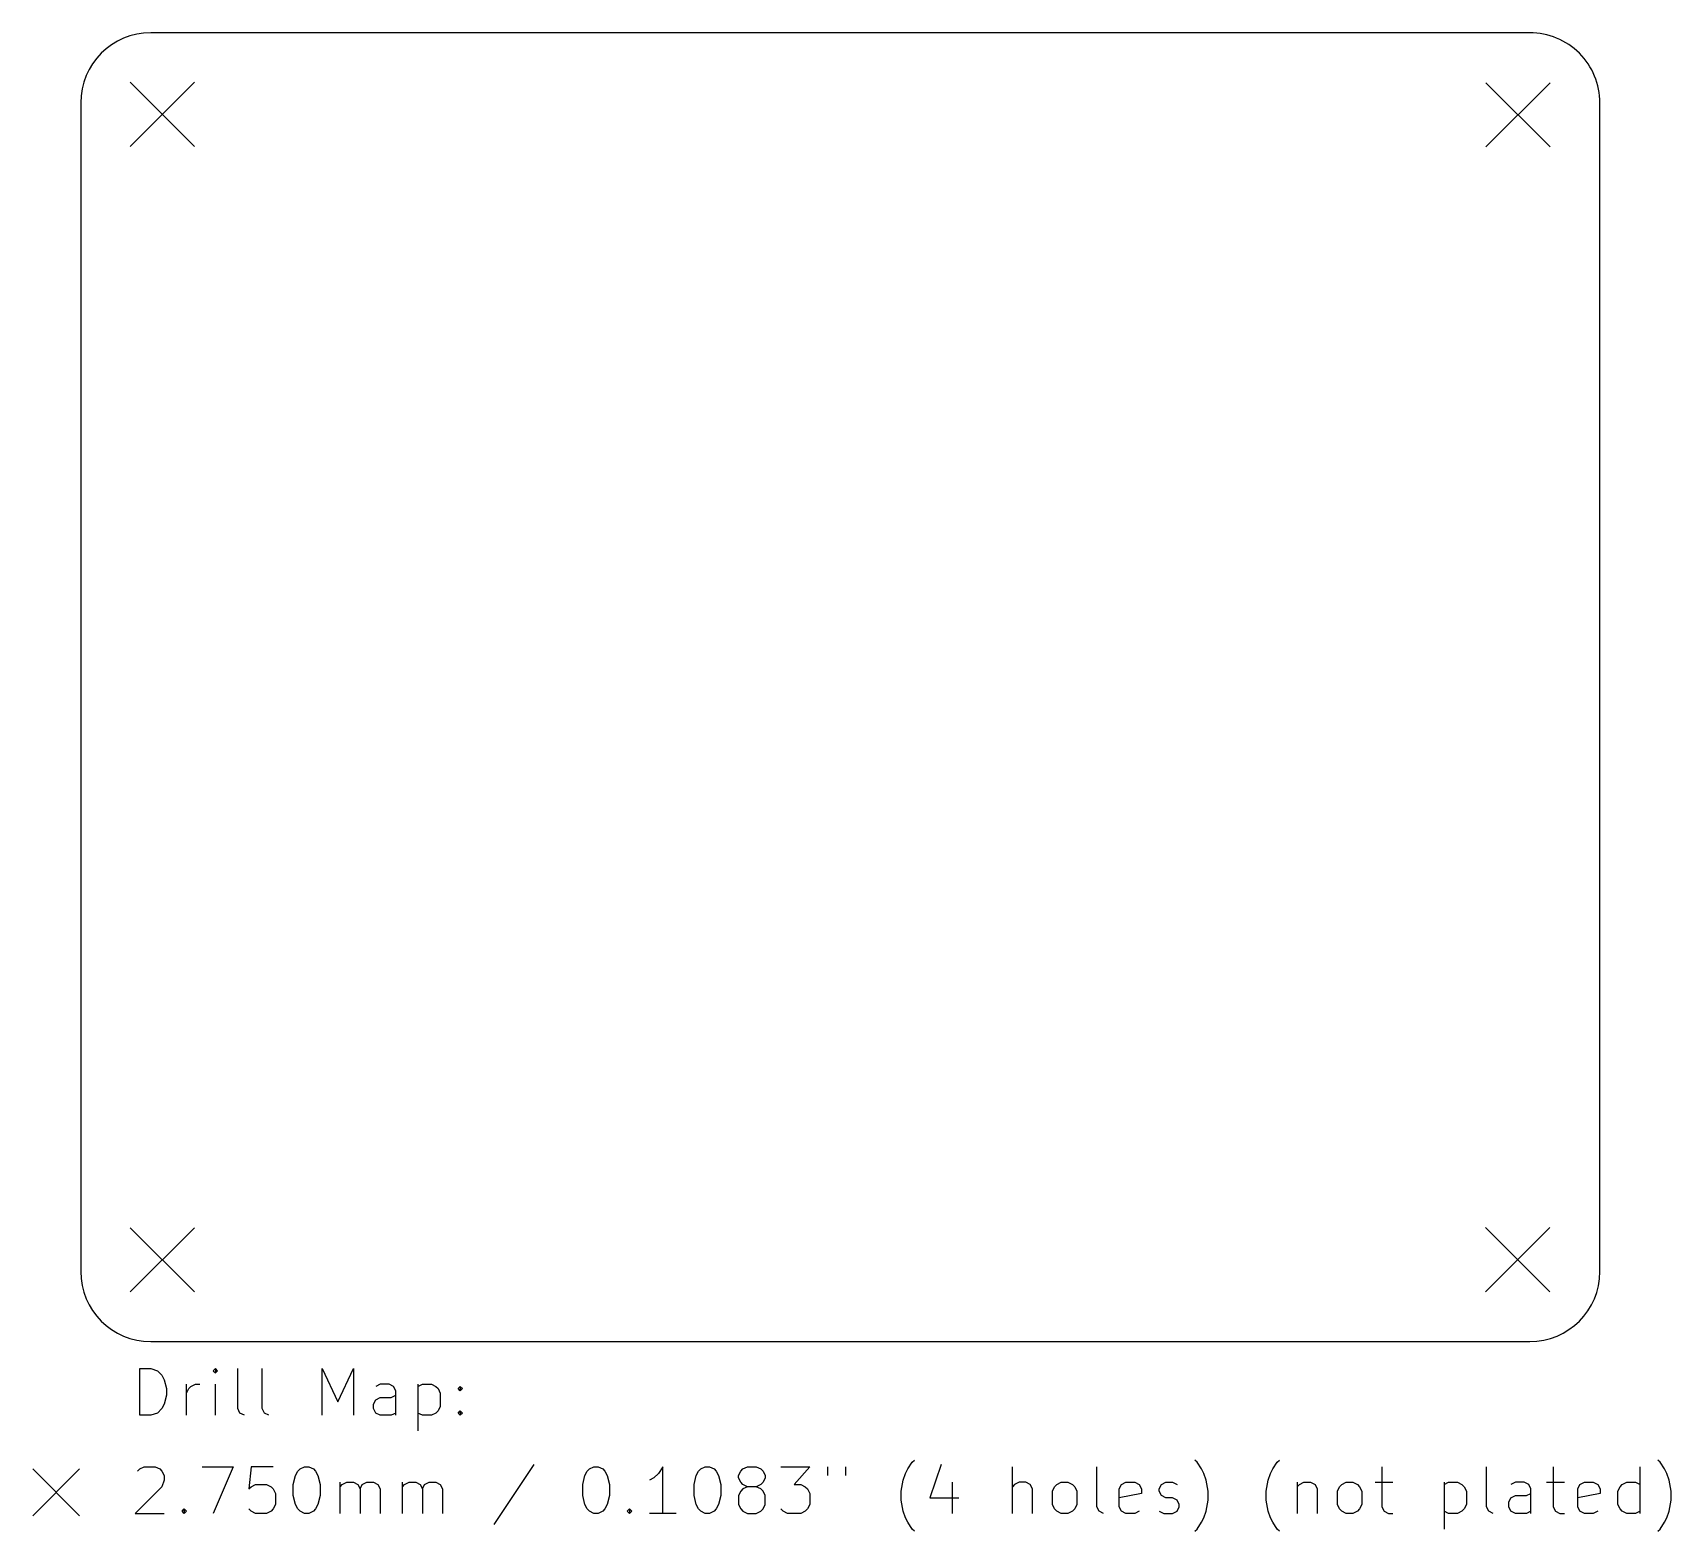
# Model space of a CAD drawing. Extents: x 76.5 to 146.6, y -124.9 to -60.8.
import ezdxf

# ---------------------------------------------------------------- set-up
doc = ezdxf.new("R2010")
doc.units = 0
doc.layers.add('BLACK', color=7, linetype='CONTINUOUS')

msp = doc.modelspace()

# ---------------------------------------------------------------- linework, layer by layer
at = {"layer": 'BLACK', "linetype": 'CONTINUOUS'}
for p, q in [((140.546, -60.8176), (81.5464, -60.8176)), ((80.665, -62.935), (83.415, -65.685)), ((83.415, -62.935), (80.665, -65.685)), ((138.665, -62.955), (141.415, -65.705)), ((141.415, -62.955), (138.665, -65.705)), ((78.5464, -63.8176), (78.5464, -113.818)), ((143.546, -113.823), (143.546, -63.8176)), ((80.665, -111.945), (83.415, -114.695)), ((83.415, -111.945), (80.665, -114.695)), ((138.655, -111.935), (141.405, -114.685)), ((141.405, -111.935), (138.655, -114.685)), ((81.5464, -116.818), (140.546, -116.818)), ((81.0725, -119.972), (81.0725, -117.972)), ((81.0725, -117.972), (81.5487, -117.972)), ((81.5487, -117.972), (81.8345, -118.068)), ((81.8345, -118.068), (82.0249, -118.258)), ((82.0249, -118.258), (82.1202, -118.449)), ((82.1202, -118.449), (82.2154, -118.83)), ((84.3106, -117.972), (84.2154, -118.068)), ((84.2154, -118.068), (84.3106, -118.163)), ((84.4059, -118.068), (84.3106, -117.972)), ((84.3106, -117.972), (84.3106, -118.163)), ((84.3106, -118.163), (84.4059, -118.068)), ((85.263, -119.687), (85.263, -117.972)), ((86.3106, -119.687), (86.3106, -117.972)), ((88.8821, -119.972), (88.8821, -117.972)), ((88.8821, -117.972), (89.5487, -119.401)), ((89.5487, -119.401), (90.2154, -117.972)), ((90.2154, -117.972), (90.2154, -119.972)), ((82.2154, -119.115), (82.1202, -119.496)), ((82.2154, -118.83), (82.2154, -119.115)), ((83.0725, -119.972), (83.0725, -118.639)), ((83.0725, -119.02), (83.1678, -118.83)), ((83.1678, -118.83), (83.263, -118.734)), ((83.263, -118.734), (83.4535, -118.639)), ((83.4535, -118.639), (83.644, -118.639)), ((84.3106, -119.972), (84.3106, -118.639)), ((91.3583, -118.639), (91.1678, -118.734)), ((91.7392, -118.639), (91.3583, -118.639)), ((91.9297, -118.734), (91.7392, -118.639)), ((91.8345, -119.21), (92.0249, -119.115)), ((92.0249, -118.925), (91.9297, -118.734)), ((92.0249, -119.972), (92.0249, -118.925)), ((92.9773, -118.639), (92.9773, -120.639)), ((92.9773, -118.734), (93.1678, -118.639)), ((93.1678, -118.639), (93.5487, -118.639)), ((93.5487, -118.639), (93.7392, -118.734)), ((93.7392, -118.734), (93.8345, -118.83)), ((93.8345, -118.83), (93.9297, -119.02)), ((93.9297, -119.02), (93.9297, -119.591)), ((94.6916, -118.83), (94.7868, -118.734)), ((94.7868, -118.925), (94.6916, -118.83)), ((94.7868, -118.734), (94.8821, -118.83)), ((94.7868, -118.734), (94.7868, -118.925)), ((94.8821, -118.83), (94.7868, -118.925)), ((82.0249, -119.687), (81.8345, -119.877)), ((82.1202, -119.496), (82.0249, -119.687)), ((85.3583, -119.877), (85.263, -119.687)), ((86.4059, -119.877), (86.3106, -119.687)), ((91.0725, -119.496), (91.1678, -119.306)), ((91.0725, -119.687), (91.0725, -119.496)), ((91.1678, -119.877), (91.0725, -119.687)), ((91.1678, -119.306), (91.3583, -119.21)), ((91.3583, -119.21), (91.8345, -119.21)), ((93.8345, -119.782), (93.7392, -119.877)), ((93.9297, -119.591), (93.8345, -119.782)), ((94.6916, -119.877), (94.7868, -119.782)), ((94.7868, -119.782), (94.8821, -119.877)), ((94.7868, -119.782), (94.7868, -119.972)), ((81.5487, -119.972), (81.0725, -119.972)), ((81.8345, -119.877), (81.5487, -119.972)), ((85.5487, -119.972), (85.3583, -119.877)), ((86.5964, -119.972), (86.4059, -119.877)), ((91.3583, -119.972), (91.1678, -119.877)), ((91.8345, -119.972), (91.3583, -119.972)), ((92.0249, -119.877), (91.8345, -119.972)), ((93.1678, -119.972), (92.9773, -119.877)), ((93.5487, -119.972), (93.1678, -119.972)), ((93.7392, -119.877), (93.5487, -119.972)), ((94.7868, -119.972), (94.6916, -119.877)), ((94.8821, -119.877), (94.7868, -119.972)), ((114.12, -121.982), (114.215, -121.887)), ((126.311, -121.982), (126.215, -121.887)), ((129.739, -121.982), (129.834, -121.887)), ((146.12, -121.982), (146.025, -121.887)), ((76.4964, -122.268), (78.4964, -124.268)), ((78.4964, -122.268), (76.4964, -124.268)), ((80.9773, -122.363), (81.0725, -122.268)), ((81.0725, -122.268), (81.263, -122.172)), ((81.263, -122.172), (81.7392, -122.172)), ((81.7392, -122.172), (81.9297, -122.268)), ((81.9297, -122.268), (82.0249, -122.363)), ((82.0249, -122.363), (82.1202, -122.553)), ((82.1202, -122.553), (82.1202, -122.744)), ((83.7392, -122.172), (85.0725, -122.172)), ((85.0725, -122.172), (84.2154, -124.172)), ((85.8345, -122.172), (85.7392, -123.125)), ((86.7868, -122.172), (85.8345, -122.172)), ((87.644, -122.934), (87.7392, -122.553)), ((87.7392, -122.553), (87.8345, -122.363)), ((87.8345, -122.363), (87.9297, -122.268)), ((87.9297, -122.268), (88.1202, -122.172)), ((88.1202, -122.172), (88.3106, -122.172)), ((88.3106, -122.172), (88.5011, -122.268)), ((88.5011, -122.268), (88.5964, -122.363)), ((88.5964, -122.363), (88.6916, -122.553)), ((88.6916, -122.553), (88.7868, -122.934)), ((97.9297, -122.077), (96.2154, -124.649)), ((100.025, -122.934), (100.12, -122.553)), ((100.12, -122.553), (100.215, -122.363)), ((100.215, -122.363), (100.311, -122.268)), ((100.311, -122.268), (100.501, -122.172)), ((100.501, -122.172), (100.692, -122.172)), ((100.692, -122.172), (100.882, -122.268)), ((100.882, -122.268), (100.977, -122.363)), ((100.977, -122.363), (101.073, -122.553)), ((101.073, -122.553), (101.168, -122.934)), ((103.073, -122.649), (102.882, -122.744)), ((103.263, -122.458), (103.073, -122.649)), ((103.453, -122.172), (103.263, -122.458)), ((103.453, -124.172), (103.453, -122.172)), ((104.787, -122.934), (104.882, -122.553)), ((104.882, -122.553), (104.977, -122.363)), ((104.977, -122.363), (105.073, -122.268)), ((105.073, -122.268), (105.263, -122.172)), ((105.263, -122.172), (105.453, -122.172)), ((105.453, -122.172), (105.644, -122.268)), ((105.644, -122.268), (105.739, -122.363)), ((105.739, -122.363), (105.834, -122.553)), ((105.834, -122.553), (105.93, -122.934)), ((106.692, -122.553), (106.787, -122.363)), ((106.692, -122.649), (106.692, -122.553)), ((106.787, -122.839), (106.692, -122.649)), ((106.787, -122.363), (106.882, -122.268)), ((106.882, -122.268), (107.073, -122.172)), ((107.073, -122.172), (107.453, -122.172)), ((107.453, -122.172), (107.644, -122.268)), ((107.644, -122.268), (107.739, -122.363)), ((107.739, -122.363), (107.834, -122.553)), ((107.834, -122.649), (107.739, -122.839)), ((107.834, -122.553), (107.834, -122.649)), ((108.501, -122.172), (109.739, -122.172)), ((109.739, -122.172), (109.073, -122.934)), ((110.501, -122.172), (110.501, -122.553)), ((111.263, -122.172), (111.263, -122.553)), ((113.739, -122.744), (113.834, -122.458)), ((113.834, -122.458), (113.93, -122.268)), ((113.93, -122.268), (114.12, -121.982)), ((115.358, -122.077), (114.882, -123.506)), ((118.406, -124.172), (118.406, -122.172)), ((122.025, -123.887), (122.025, -122.172)), ((126.501, -122.268), (126.311, -121.982)), ((126.596, -122.458), (126.501, -122.268)), ((126.692, -122.744), (126.596, -122.458)), ((129.358, -122.744), (129.453, -122.458)), ((129.453, -122.458), (129.549, -122.268)), ((129.549, -122.268), (129.739, -121.982)), ((134.215, -122.172), (134.215, -123.887)), ((138.692, -123.887), (138.692, -122.172)), ((141.549, -122.172), (141.549, -123.887)), ((145.263, -124.172), (145.263, -122.172)), ((146.311, -122.268), (146.12, -121.982)), ((146.406, -122.458), (146.311, -122.268)), ((146.501, -122.744), (146.406, -122.458)), ((82.0249, -123.03), (80.8821, -124.172)), ((82.1202, -122.744), (82.0249, -123.03)), ((85.7392, -123.125), (85.8345, -123.03)), ((85.8345, -123.03), (86.0249, -122.934)), ((86.0249, -122.934), (86.5011, -122.934)), ((86.5011, -122.934), (86.6916, -123.03)), ((86.6916, -123.03), (86.7868, -123.125)), ((86.7868, -123.125), (86.8821, -123.315)), ((86.8821, -123.315), (86.8821, -123.791)), ((87.644, -123.41), (87.644, -122.934)), ((88.7868, -122.934), (88.7868, -123.41)), ((89.644, -124.172), (89.644, -122.839)), ((89.644, -123.03), (89.7392, -122.934)), ((89.7392, -122.934), (89.9297, -122.839)), ((89.9297, -122.839), (90.2154, -122.839)), ((90.2154, -122.839), (90.4059, -122.934)), ((90.4059, -122.934), (90.5011, -123.125)), ((90.5011, -123.125), (90.5964, -122.934)), ((90.5011, -123.125), (90.5011, -124.172)), ((90.5964, -122.934), (90.7868, -122.839)), ((90.7868, -122.839), (91.0725, -122.839)), ((91.0725, -122.839), (91.263, -122.934)), ((91.263, -122.934), (91.3583, -123.125)), ((91.3583, -123.125), (91.3583, -124.172)), ((92.3106, -124.172), (92.3106, -122.839)), ((92.3106, -123.03), (92.4059, -122.934)), ((92.4059, -122.934), (92.5964, -122.839)), ((92.5964, -122.839), (92.8821, -122.839)), ((92.8821, -122.839), (93.0725, -122.934)), ((93.0725, -122.934), (93.1678, -123.125)), ((93.1678, -123.125), (93.263, -122.934)), ((93.1678, -123.125), (93.1678, -124.172)), ((93.263, -122.934), (93.4535, -122.839)), ((93.4535, -122.839), (93.7392, -122.839)), ((93.7392, -122.839), (93.9297, -122.934)), ((93.9297, -122.934), (94.0249, -123.125)), ((94.0249, -123.125), (94.0249, -124.172)), ((100.025, -123.41), (100.025, -122.934)), ((101.168, -122.934), (101.168, -123.41)), ((104.787, -123.41), (104.787, -122.934)), ((105.93, -122.934), (105.93, -123.41)), ((106.787, -123.22), (106.692, -123.41)), ((106.882, -122.934), (106.787, -122.839)), ((106.882, -123.125), (106.787, -123.22)), ((107.073, -123.03), (106.882, -122.934)), ((107.073, -123.03), (106.882, -123.125)), ((107.453, -123.03), (107.073, -123.03)), ((107.644, -122.934), (107.453, -123.03)), ((107.644, -123.125), (107.453, -123.03)), ((107.739, -122.839), (107.644, -122.934)), ((107.739, -123.22), (107.644, -123.125)), ((107.834, -123.41), (107.739, -123.22)), ((109.073, -122.934), (109.358, -122.934)), ((109.358, -122.934), (109.549, -123.03)), ((109.549, -123.03), (109.644, -123.125)), ((109.644, -123.125), (109.739, -123.315)), ((109.739, -123.315), (109.739, -123.791)), ((113.644, -123.22), (113.739, -122.744)), ((113.644, -123.601), (113.644, -123.22)), ((115.834, -122.839), (115.834, -124.172)), ((118.501, -122.934), (118.406, -123.03)), ((118.692, -122.839), (118.501, -122.934)), ((118.977, -122.839), (118.692, -122.839)), ((119.168, -122.934), (118.977, -122.839)), ((119.263, -123.125), (119.168, -122.934)), ((119.263, -124.172), (119.263, -123.125)), ((120.12, -123.22), (120.215, -123.03)), ((120.12, -123.791), (120.12, -123.22)), ((120.215, -123.03), (120.311, -122.934)), ((120.311, -122.934), (120.501, -122.839)), ((120.501, -122.839), (120.787, -122.839)), ((120.787, -122.839), (120.977, -122.934)), ((120.977, -122.934), (121.073, -123.03)), ((121.073, -123.03), (121.168, -123.22)), ((121.168, -123.22), (121.168, -123.791)), ((122.977, -123.125), (123.073, -122.934)), ((122.977, -123.887), (122.977, -123.125)), ((123.93, -123.315), (122.977, -123.506)), ((123.073, -122.934), (123.263, -122.839)), ((123.263, -122.839), (123.644, -122.839)), ((123.644, -122.839), (123.834, -122.934)), ((123.834, -122.934), (123.93, -123.125)), ((123.93, -123.125), (123.93, -123.315)), ((124.692, -123.125), (124.787, -122.934)), ((124.692, -123.22), (124.692, -123.125)), ((124.787, -123.41), (124.692, -123.22)), ((124.787, -122.934), (124.977, -122.839)), ((124.977, -122.839), (125.263, -122.839)), ((125.263, -122.839), (125.453, -122.934)), ((126.787, -123.22), (126.692, -122.744)), ((126.787, -123.601), (126.787, -123.22)), ((129.263, -123.22), (129.358, -122.744)), ((129.263, -123.601), (129.263, -123.22)), ((130.596, -122.839), (130.596, -124.172)), ((130.596, -123.03), (130.692, -122.934)), ((130.692, -122.934), (130.882, -122.839)), ((130.882, -122.839), (131.168, -122.839)), ((131.168, -122.839), (131.358, -122.934)), ((131.358, -122.934), (131.453, -123.125)), ((131.453, -123.125), (131.453, -124.172)), ((132.311, -123.22), (132.406, -123.03)), ((132.311, -123.791), (132.311, -123.22)), ((132.406, -123.03), (132.501, -122.934)), ((132.501, -122.934), (132.692, -122.839)), ((132.692, -122.839), (132.977, -122.839)), ((132.977, -122.839), (133.168, -122.934)), ((133.168, -122.934), (133.263, -123.03)), ((133.263, -123.03), (133.358, -123.22)), ((133.358, -123.22), (133.358, -123.791)), ((133.93, -122.839), (134.692, -122.839)), ((136.882, -122.839), (136.882, -124.839)), ((136.882, -122.934), (137.073, -122.839)), ((137.073, -122.839), (137.453, -122.839)), ((137.453, -122.839), (137.644, -122.934)), ((137.644, -122.934), (137.739, -123.03)), ((137.739, -123.03), (137.834, -123.22)), ((137.834, -123.22), (137.834, -123.791)), ((139.93, -122.839), (139.739, -122.934)), ((140.311, -122.839), (139.93, -122.839)), ((140.501, -122.934), (140.311, -122.839)), ((140.406, -123.41), (140.596, -123.315)), ((140.596, -123.125), (140.501, -122.934)), ((140.596, -124.172), (140.596, -123.125)), ((141.263, -122.839), (142.025, -122.839)), ((142.596, -123.125), (142.692, -122.934)), ((142.596, -123.887), (142.596, -123.125)), ((143.549, -123.315), (142.596, -123.506)), ((142.692, -122.934), (142.882, -122.839)), ((142.882, -122.839), (143.263, -122.839)), ((143.263, -122.839), (143.453, -122.934)), ((143.453, -122.934), (143.549, -123.125)), ((143.549, -123.125), (143.549, -123.315)), ((144.311, -123.22), (144.406, -123.03)), ((144.311, -123.791), (144.311, -123.22)), ((144.406, -123.03), (144.501, -122.934)), ((144.501, -122.934), (144.692, -122.839)), ((144.692, -122.839), (145.073, -122.839)), ((145.073, -122.839), (145.263, -122.934)), ((146.596, -123.22), (146.501, -122.744)), ((146.596, -123.601), (146.596, -123.22)), ((82.8821, -124.077), (82.9773, -123.982)), ((82.9773, -123.982), (83.0725, -124.077)), ((82.9773, -123.982), (82.9773, -124.172)), ((85.8345, -124.077), (85.7392, -123.982)), ((86.7868, -123.982), (86.6916, -124.077)), ((86.8821, -123.791), (86.7868, -123.982)), ((87.7392, -123.791), (87.644, -123.41)), ((87.8345, -123.982), (87.7392, -123.791)), ((87.9297, -124.077), (87.8345, -123.982)), ((88.5964, -123.982), (88.5011, -124.077)), ((88.6916, -123.791), (88.5964, -123.982)), ((88.7868, -123.41), (88.6916, -123.791)), ((100.12, -123.791), (100.025, -123.41)), ((100.215, -123.982), (100.12, -123.791)), ((100.311, -124.077), (100.215, -123.982)), ((100.977, -123.982), (100.882, -124.077)), ((101.073, -123.791), (100.977, -123.982)), ((101.168, -123.41), (101.073, -123.791)), ((101.93, -124.077), (102.025, -123.982)), ((102.025, -123.982), (102.12, -124.077)), ((102.025, -123.982), (102.025, -124.172)), ((104.882, -123.791), (104.787, -123.41)), ((104.977, -123.982), (104.882, -123.791)), ((105.073, -124.077), (104.977, -123.982)), ((105.739, -123.982), (105.644, -124.077)), ((105.834, -123.791), (105.739, -123.982)), ((105.93, -123.41), (105.834, -123.791)), ((106.692, -123.41), (106.692, -123.791)), ((106.692, -123.791), (106.787, -123.982)), ((106.787, -123.982), (106.882, -124.077)), ((107.644, -124.077), (107.739, -123.982)), ((107.739, -123.982), (107.834, -123.791)), ((107.834, -123.791), (107.834, -123.41)), ((108.596, -124.077), (108.501, -123.982)), ((109.644, -123.982), (109.549, -124.077)), ((109.739, -123.791), (109.644, -123.982)), ((113.739, -124.077), (113.644, -123.601)), ((114.882, -123.506), (116.12, -123.506)), ((120.215, -123.982), (120.12, -123.791)), ((120.311, -124.077), (120.215, -123.982)), ((121.073, -123.982), (120.977, -124.077)), ((121.168, -123.791), (121.073, -123.982)), ((122.12, -124.077), (122.025, -123.887)), ((123.073, -124.077), (122.977, -123.887)), ((124.977, -123.506), (124.787, -123.41)), ((125.263, -123.506), (124.977, -123.506)), ((125.453, -123.601), (125.263, -123.506)), ((125.549, -123.791), (125.453, -123.601)), ((125.453, -124.077), (125.549, -123.887)), ((125.549, -123.887), (125.549, -123.791)), ((126.692, -124.077), (126.787, -123.601)), ((129.358, -124.077), (129.263, -123.601)), ((132.406, -123.982), (132.311, -123.791)), ((132.501, -124.077), (132.406, -123.982)), ((133.263, -123.982), (133.168, -124.077)), ((133.358, -123.791), (133.263, -123.982)), ((134.215, -123.887), (134.311, -124.077)), ((137.739, -123.982), (137.644, -124.077)), ((137.834, -123.791), (137.739, -123.982)), ((138.787, -124.077), (138.692, -123.887)), ((139.644, -123.696), (139.739, -123.506)), ((139.644, -123.887), (139.644, -123.696)), ((139.739, -124.077), (139.644, -123.887)), ((139.739, -123.506), (139.93, -123.41)), ((139.93, -123.41), (140.406, -123.41)), ((141.549, -123.887), (141.644, -124.077)), ((142.692, -124.077), (142.596, -123.887)), ((144.406, -123.982), (144.311, -123.791)), ((144.501, -124.077), (144.406, -123.982)), ((146.501, -124.077), (146.596, -123.601)), ((80.8821, -124.172), (82.1202, -124.172)), ((82.9773, -124.172), (82.8821, -124.077)), ((83.0725, -124.077), (82.9773, -124.172)), ((86.0249, -124.172), (85.8345, -124.077)), ((86.5011, -124.172), (86.0249, -124.172)), ((86.6916, -124.077), (86.5011, -124.172)), ((88.1202, -124.172), (87.9297, -124.077)), ((88.3106, -124.172), (88.1202, -124.172)), ((88.5011, -124.077), (88.3106, -124.172)), ((100.501, -124.172), (100.311, -124.077)), ((100.692, -124.172), (100.501, -124.172)), ((100.882, -124.077), (100.692, -124.172)), ((102.025, -124.172), (101.93, -124.077)), ((102.12, -124.077), (102.025, -124.172)), ((104.025, -124.172), (102.882, -124.172)), ((105.263, -124.172), (105.073, -124.077)), ((105.453, -124.172), (105.263, -124.172)), ((105.644, -124.077), (105.453, -124.172)), ((106.882, -124.077), (107.073, -124.172)), ((107.073, -124.172), (107.453, -124.172)), ((107.453, -124.172), (107.644, -124.077)), ((108.787, -124.172), (108.596, -124.077)), ((109.358, -124.172), (108.787, -124.172)), ((109.549, -124.077), (109.358, -124.172)), ((113.834, -124.363), (113.739, -124.077)), ((113.93, -124.553), (113.834, -124.363)), ((114.12, -124.839), (113.93, -124.553)), ((120.501, -124.172), (120.311, -124.077)), ((120.787, -124.172), (120.501, -124.172)), ((120.977, -124.077), (120.787, -124.172)), ((122.311, -124.172), (122.12, -124.077)), ((123.263, -124.172), (123.073, -124.077)), ((123.644, -124.172), (123.263, -124.172)), ((123.834, -124.077), (123.644, -124.172)), ((124.692, -124.077), (124.882, -124.172)), ((124.882, -124.172), (125.263, -124.172)), ((125.263, -124.172), (125.453, -124.077)), ((126.311, -124.839), (126.501, -124.553)), ((126.501, -124.553), (126.596, -124.363)), ((126.596, -124.363), (126.692, -124.077)), ((129.453, -124.363), (129.358, -124.077)), ((129.549, -124.553), (129.453, -124.363)), ((129.739, -124.839), (129.549, -124.553)), ((132.692, -124.172), (132.501, -124.077)), ((132.977, -124.172), (132.692, -124.172)), ((133.168, -124.077), (132.977, -124.172)), ((134.311, -124.077), (134.501, -124.172)), ((134.501, -124.172), (134.692, -124.172)), ((137.073, -124.172), (136.882, -124.077)), ((137.453, -124.172), (137.073, -124.172)), ((137.644, -124.077), (137.453, -124.172)), ((138.977, -124.172), (138.787, -124.077)), ((139.93, -124.172), (139.739, -124.077)), ((140.406, -124.172), (139.93, -124.172)), ((140.596, -124.077), (140.406, -124.172)), ((141.644, -124.077), (141.834, -124.172)), ((141.834, -124.172), (142.025, -124.172)), ((142.882, -124.172), (142.692, -124.077)), ((143.263, -124.172), (142.882, -124.172)), ((143.453, -124.077), (143.263, -124.172)), ((144.692, -124.172), (144.501, -124.077)), ((145.073, -124.172), (144.692, -124.172)), ((145.263, -124.077), (145.073, -124.172)), ((146.12, -124.839), (146.311, -124.553)), ((146.311, -124.553), (146.406, -124.363)), ((146.406, -124.363), (146.501, -124.077)), ((114.215, -124.934), (114.12, -124.839)), ((126.215, -124.934), (126.311, -124.839)), ((129.834, -124.934), (129.739, -124.839)), ((146.025, -124.934), (146.12, -124.839))]:
    msp.add_line(p, q, dxfattribs=at)
at = {"layer": 'BLACK'}
for centre, start, end in [((81.5464, -63.8176), -269.999, -180), ((140.546, -63.8176), -0.00021, 90.0008), ((81.5464, -113.818), -180, -90.0008), ((140.546, -113.818), -90.0008, -0.100212)]:
    msp.add_arc(centre, 3, start, end, dxfattribs=at)

doc.saveas('drawing.dxf')
